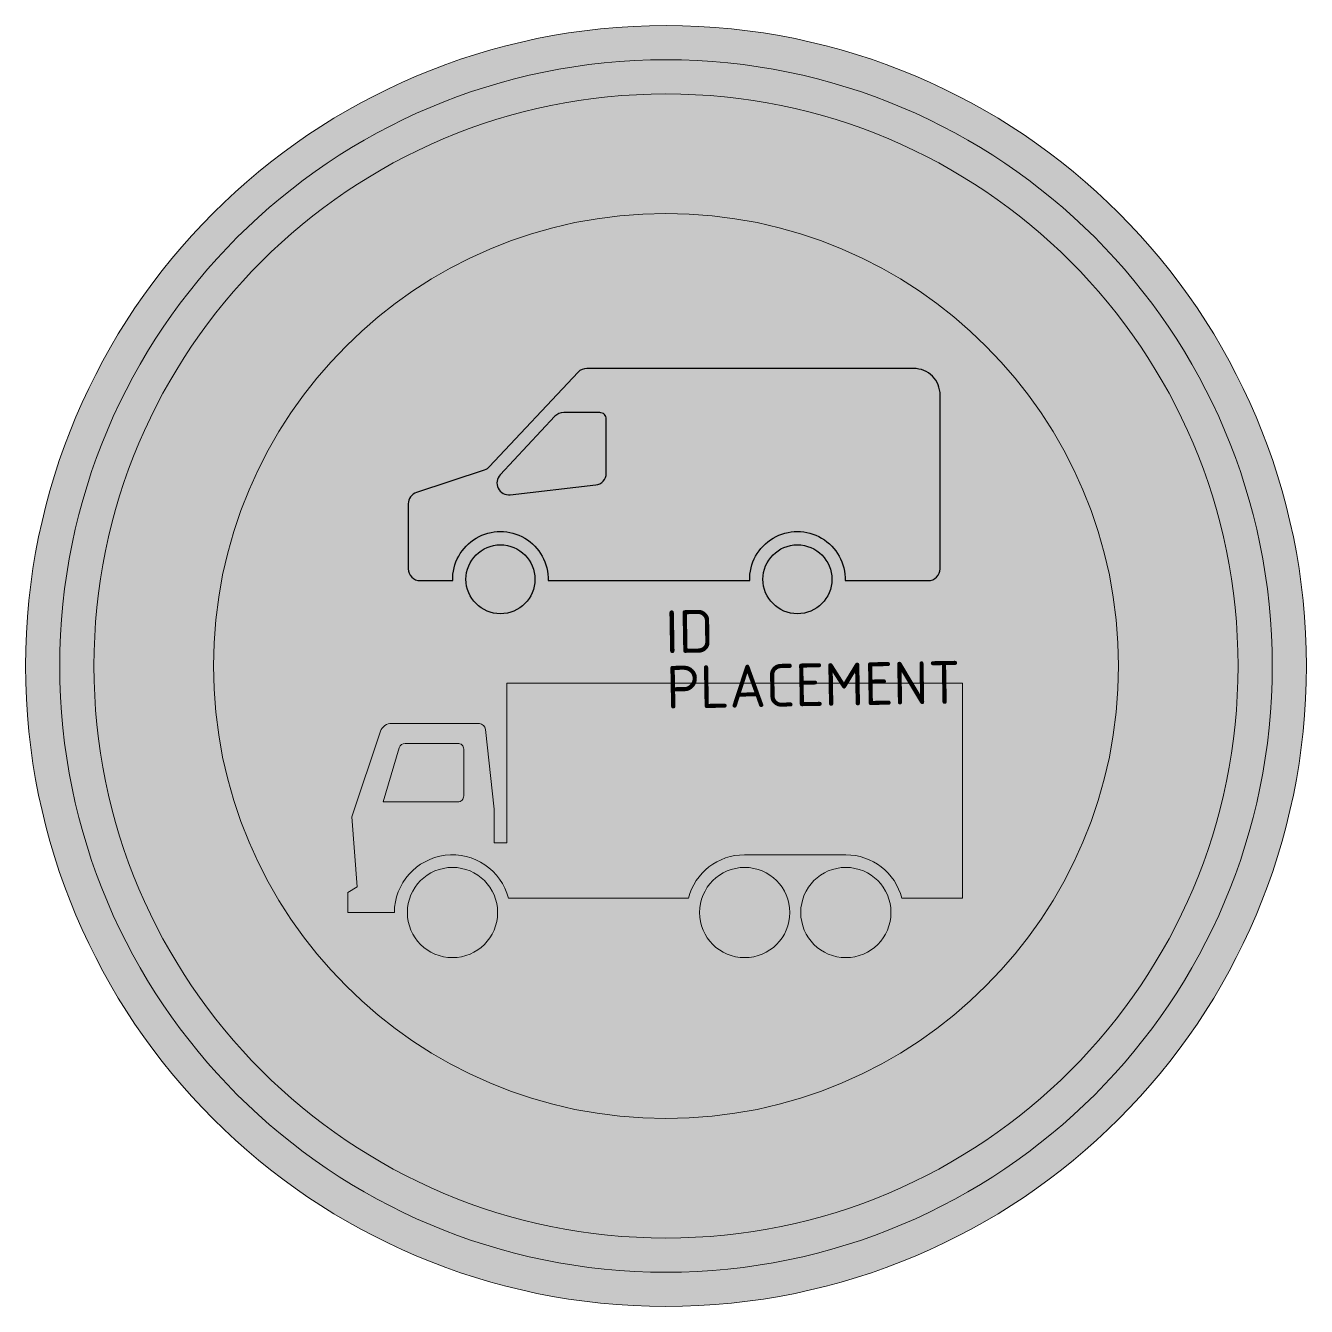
# Model space of a CAD drawing. Extents: x -3.75 to 3.75, y -3.75 to 3.75.
import ezdxf
from ezdxf.enums import TextEntityAlignment as Align

# ---------------------------------------------------------------- set-up
doc = ezdxf.new("R2010")
doc.units = 0
doc.styles.add('NLCS-ISO', font='NLCS-ISO.ttf', dxfattribs={"height": 0.25})

msp = doc.modelspace()

# ---------------------------------------------------------------- hatches: boundary and pattern name
at = {"true_color": 0xf1f0ea}
h = msp.add_hatch(color=7, dxfattribs=at)
h.dxf.hatch_style = 1
h.paths.add_polyline_path([(-3.75, 0), (-3.55, 0, -1), (3.55, 0), (3.75, 0, 1)])
h = msp.add_hatch(color=7, dxfattribs=at)
h.dxf.hatch_style = 1
h.paths.add_polyline_path([(-3.55, 0), (-3.35, 0, -1), (3.35, 0), (3.55, 0, 1)])
h = msp.add_hatch(color=7, dxfattribs=at)
h.dxf.hatch_style = 1
h.paths.add_polyline_path([(-3.35, 0), (-2.65, 0, -1), (2.65, 0), (3.35, 0, 1)])
h = msp.add_hatch(color=7, dxfattribs=at)
h.dxf.hatch_style = 1
h.paths.add_polyline_path([(-2.65, 0), (2.65, 0, 1)])
h.paths.add_polyline_path([(-1.4614, 1.016), (-1.0639, 1.147, 0.125435), (-1.0348, 1.1656), (-0.5147, 1.7201, -0.207262), (-0.4638, 1.7422), (1.4501, 1.7422, -0.414214), (1.6053, 1.5869), (1.6053, 0.5699, -0.414214), (1.5355, 0.5), (1.0489, 0.5, 1.028175), (0.4901, 0.5), (-0.6901, 0.5, 1.028175), (-1.2489, 0.5), (-1.4395, 0.5, -0.414214), (-1.5094, 0.5699), (-1.5094, 0.9497, -0.323765)], flags=16)
h.paths.add_polyline_path([(-0.9711, 1.12), (-0.6502, 1.4622, -0.207262), (-0.5992, 1.4842), (-0.3883, 1.4842, -0.414214), (-0.3495, 1.4454), (-0.3495, 1.1294, -0.381264), (-0.4114, 1.06), (-0.9122, 1.0027, -0.698142)], flags=0)
h.paths.add_polyline_path([(-0.7677, 0.5078, -1), (-1.1714, 0.5078, -1)], flags=16)
h.paths.add_polyline_path([(0.9714, 0.5078, -1), (0.5677, 0.5078, -1)], flags=16)
h.paths.add_polyline_path([(-0.3495, 1.4454, 0.414214), (-0.3883, 1.4842), (-0.5992, 1.4842, 0.207262), (-0.6502, 1.4622), (-0.9711, 1.12, 0.698142), (-0.9122, 1.0027), (-0.4114, 1.06, 0.381264), (-0.3495, 1.1294)], flags=0)
h = msp.add_hatch(color=7, dxfattribs=at)
h.dxf.hatch_style = 1
h.paths.add_polyline_path([(1.6053, 1.5869, 0.414214), (1.4501, 1.7422), (-0.4638, 1.7422, 0.207262), (-0.5147, 1.7201), (-1.0348, 1.1656, -0.125435), (-1.0639, 1.147), (-1.4614, 1.016, 0.323765), (-1.5094, 0.9497), (-1.5094, 0.5699, 0.414214), (-1.4395, 0.5), (-1.2489, 0.5, -1.028175), (-0.6901, 0.5), (0.4901, 0.5, -1.028175), (1.0489, 0.5), (1.5355, 0.5, 0.414214), (1.6053, 0.5699)])
h.paths.add_polyline_path([(-0.3495, 1.1294, -0.381264), (-0.4114, 1.06), (-0.9122, 1.0027, -0.698142), (-0.9711, 1.12), (-0.6502, 1.4622, -0.207262), (-0.5992, 1.4842), (-0.3883, 1.4842, -0.414214), (-0.3495, 1.4454)], flags=16)
h = msp.add_hatch(color=7, dxfattribs=at)
h.dxf.hatch_style = 1
h.paths.add_polyline_path([(-0.3495, 1.4454, 0.414214), (-0.3883, 1.4842), (-0.5992, 1.4842, 0.207262), (-0.6502, 1.4622), (-0.9711, 1.12, 0.698142), (-0.9122, 1.0027), (-0.4114, 1.06, 0.381264), (-0.3495, 1.1294)])
h = msp.add_hatch(color=7, dxfattribs=at)
h.dxf.hatch_style = 1
h.paths.add_polyline_path([(-0.7677, 0.5078, 1), (-1.1714, 0.5078, 1)])
h.paths.add_polyline_path([(0.5677, 0.5078, 1), (0.9714, 0.5078, 1)])
h = msp.add_hatch(color=7, dxfattribs=at)
h.dxf.hatch_style = 1
h.paths.add_polyline_path([(3.75, 0), (3.55, 0, -1), (-3.55, 0), (-3.75, 0, 1)])
h = msp.add_hatch(color=7, dxfattribs=at)
h.dxf.hatch_style = 1
h.paths.add_polyline_path([(3.55, 0), (3.35, 0, -1), (-3.35, 0), (-3.55, 0, 1)])
h = msp.add_hatch(color=7, dxfattribs=at)
h.dxf.hatch_style = 1
h.paths.add_polyline_path([(3.35, 0), (2.65, 0, -1), (-2.65, 0), (-3.35, 0, 1)])
h = msp.add_hatch(color=7, dxfattribs=at)
h.dxf.hatch_style = 1
h.paths.add_polyline_path([(2.65, 0), (-2.65, 0, 1)])
h.paths.add_polyline_path([(-0.9225, -1.3598, 0.878025), (-1.5906, -1.4437), (-1.8623, -1.4437), (-1.8623, -1.3268), (-1.809, -1.2938), (-1.8395, -0.8823), (-1.6735, -0.3868, -0.332431), (-1.6058, -0.3362), (-1.0927, -0.3362, -0.35203), (-1.0572, -0.3718), (-1.0064, -0.8391), (-1.0064, -1.0347), (-0.9327, -1.0347), (-0.9327, -0.1), (1.7368, -0.1), (1.7368, -1.3598), (1.3812, -1.3598, 0.342216), (1.0536, -1.1058), (0.4581, -1.1058, 0.343114), (0.1316, -1.3598)], flags=16)
h.paths.add_polyline_path([(0.1965, -1.4437, -1), (0.7248, -1.4437, -1)], flags=16)
h.paths.add_polyline_path([(-1.5145, -1.4437, -1), (-0.9862, -1.4437, -1)], flags=16)
h.paths.add_polyline_path([(0.7891, -1.4437, -1), (1.3174, -1.4437, -1)], flags=16)
h.paths.add_polyline_path([(-1.2197, -0.796), (-1.6566, -0.796), (-1.5635, -0.4815, -0.344169), (-1.5271, -0.4531), (-1.2197, -0.4531, -0.436003), (-1.1842, -0.4861), (-1.1842, -0.7604, -0.414214)], flags=0)
h = msp.add_hatch(color=7, dxfattribs=at)
h.dxf.hatch_style = 1
h.paths.add_polyline_path([(-1.0064, -0.8391), (-1.0572, -0.3718, 0.35203), (-1.0927, -0.3362), (-1.6058, -0.3362, 0.332431), (-1.6735, -0.3868), (-1.7668, -0.6654), (-1.618, -0.6654), (-1.5635, -0.4815, -0.344169), (-1.5271, -0.4531), (-1.2197, -0.4531, -0.436003), (-1.1842, -0.4861), (-1.1842, -0.7604, -0.414299), (-1.2197, -0.796), (-1.3809, -0.796), (-1.3171, -1.1123, -0.397124), (-0.9225, -1.3598), (0.1316, -1.3598, -0.342199), (0.457, -1.1058), (1.0536, -1.1058, -0.342216), (1.3812, -1.3598), (1.7368, -1.3598), (1.7368, -0.1), (-0.9327, -0.1), (-0.9327, -1.0347), (-1.0064, -1.0347)])
h = msp.add_hatch(color=7, dxfattribs=at)
h.dxf.hatch_style = 1
h.paths.add_polyline_path([(-1.2197, -0.796, 0.414299), (-1.1842, -0.7604), (-1.1842, -0.4861, 0.436003), (-1.2197, -0.4531), (-1.5271, -0.4531, 0.344169), (-1.5635, -0.4815), (-1.6566, -0.796)])
h = msp.add_hatch(color=7, dxfattribs=at)
h.dxf.hatch_style = 1
h.paths.add_polyline_path([(-1.3809, -0.796), (-1.6566, -0.796), (-1.618, -0.6654), (-1.7668, -0.6654), (-1.8395, -0.8823), (-1.809, -1.2938), (-1.8623, -1.3268), (-1.8623, -1.4437), (-1.5906, -1.4437, -0.35657), (-1.3171, -1.1123)])
h = msp.add_hatch(color=7, dxfattribs=at)
h.dxf.hatch_style = 1
h.paths.add_polyline_path([(-1.5906, -1.4437), (-1.5145, -1.4437, -0.882038), (-0.9944, -1.3782), (-0.9225, -1.3598, 0.878025)])
h = msp.add_hatch(color=7, dxfattribs=at)
h.dxf.hatch_style = 1
h.paths.add_polyline_path([(1.0536, -1.1058), (0.457, -1.1058, 0.342199), (0.1316, -1.3598), (0.2047, -1.3785, -0.882483), (0.7248, -1.4437), (0.7891, -1.4437, -0.8821), (1.3092, -1.3783), (1.3812, -1.3598, 0.342216)])
h = msp.add_hatch(color=7, dxfattribs=at)
h.dxf.hatch_style = 1
h.paths.add_polyline_path([(-0.9862, -1.4437, 1), (-1.5145, -1.4437, 1)])
h = msp.add_hatch(color=7, dxfattribs=at)
h.dxf.hatch_style = 1
h.paths.add_polyline_path([(0.7248, -1.4437, 1), (0.1965, -1.4437, 1)])
h = msp.add_hatch(color=7, dxfattribs=at)
h.dxf.hatch_style = 1
h.paths.add_polyline_path([(0.7891, -1.4437, 1), (1.3174, -1.4437, 1)])

# ---------------------------------------------------------------- linework, layer by layer
at = {"color": 250, "true_color": 0x2a292a}
for points in [[(-1.2489, 0.5, -1.028175), (-0.6901, 0.5), (0.4901, 0.5, -1.028175), (1.0489, 0.5), (1.5355, 0.5, 0.414214), (1.6053, 0.5699), (1.6053, 1.5869, 0.414214), (1.4501, 1.7422), (-0.4638, 1.7422, 0.207262), (-0.5147, 1.7201), (-1.0348, 1.1656, -0.125435), (-1.0639, 1.147), (-1.4614, 1.016, 0.323765), (-1.5094, 0.9497), (-1.5094, 0.5699, 0.414214), (-1.4395, 0.5)], [(-0.3883, 1.4842), (-0.5992, 1.4842, 0.207262), (-0.6502, 1.4622), (-0.9711, 1.12, 0.698142), (-0.9122, 1.0027), (-0.4114, 1.06, 0.381264), (-0.3495, 1.1294), (-0.3495, 1.4454, 0.414214)]]:
    msp.add_lwpolyline(points, format="xyb", close=True, dxfattribs=at)
at = {"color": 250, "lineweight": 0, "true_color": 0x2a292a}
for points in [[(-0.9225, -1.3598), (0.1316, -1.3598, -0.34403), (0.4592, -1.1058), (1.0536, -1.1058, -0.342216), (1.3812, -1.3598), (1.7368, -1.3598), (1.7368, -0.1), (-0.9327, -0.1), (-0.9327, -1.0347), (-1.0064, -1.0347), (-1.0064, -0.8391), (-1.0572, -0.3718, 0.35203), (-1.0927, -0.3362), (-1.6058, -0.3362, 0.312426), (-1.6718, -0.3819), (-1.8395, -0.8823), (-1.809, -1.2938), (-1.8623, -1.3268), (-1.8623, -1.4437), (-1.5906, -1.4437, -0.878025), (-0.9225, -1.3598)], [(-1.6566, -0.796), (-1.2197, -0.796, 0.414299), (-1.1842, -0.7604), (-1.1842, -0.4861, 0.436003), (-1.2197, -0.4531), (-1.5271, -0.4531, 0.320374), (-1.5626, -0.4785)]]:
    msp.add_lwpolyline(points, format="xyb", close=True, dxfattribs=at)
for centre, radius in [((0, 0), 3.75), ((0, 0), 3.55), ((0, 0), 3.35), ((0, 0), 2.65), ((-1.2504, -1.4437), 0.2642), ((0.4607, -1.4437), 0.2642), ((1.0533, -1.4437), 0.2642)]:
    msp.add_circle(centre, radius, dxfattribs=at)
at = {"color": 250, "true_color": 0x2a292a}
for centre in [(-0.9695, 0.5078), (0.7695, 0.5078)]:
    msp.add_circle(centre, 0.2019, dxfattribs=at)

# ---------------------------------------------------------------- texts
at = {"style": 'NLCS-ISO', "flags": 1}
msp.add_attdef('ID', text='', height=0.25, rotation=1, dxfattribs=at).set_placement((0, 0), align=Align.BOTTOM_LEFT)
msp.add_attdef('PLACEMENT', text='', height=0.25, rotation=1, dxfattribs=at).set_placement((0, 0), align=Align.TOP_LEFT)

doc.saveas('drawing.dxf')
